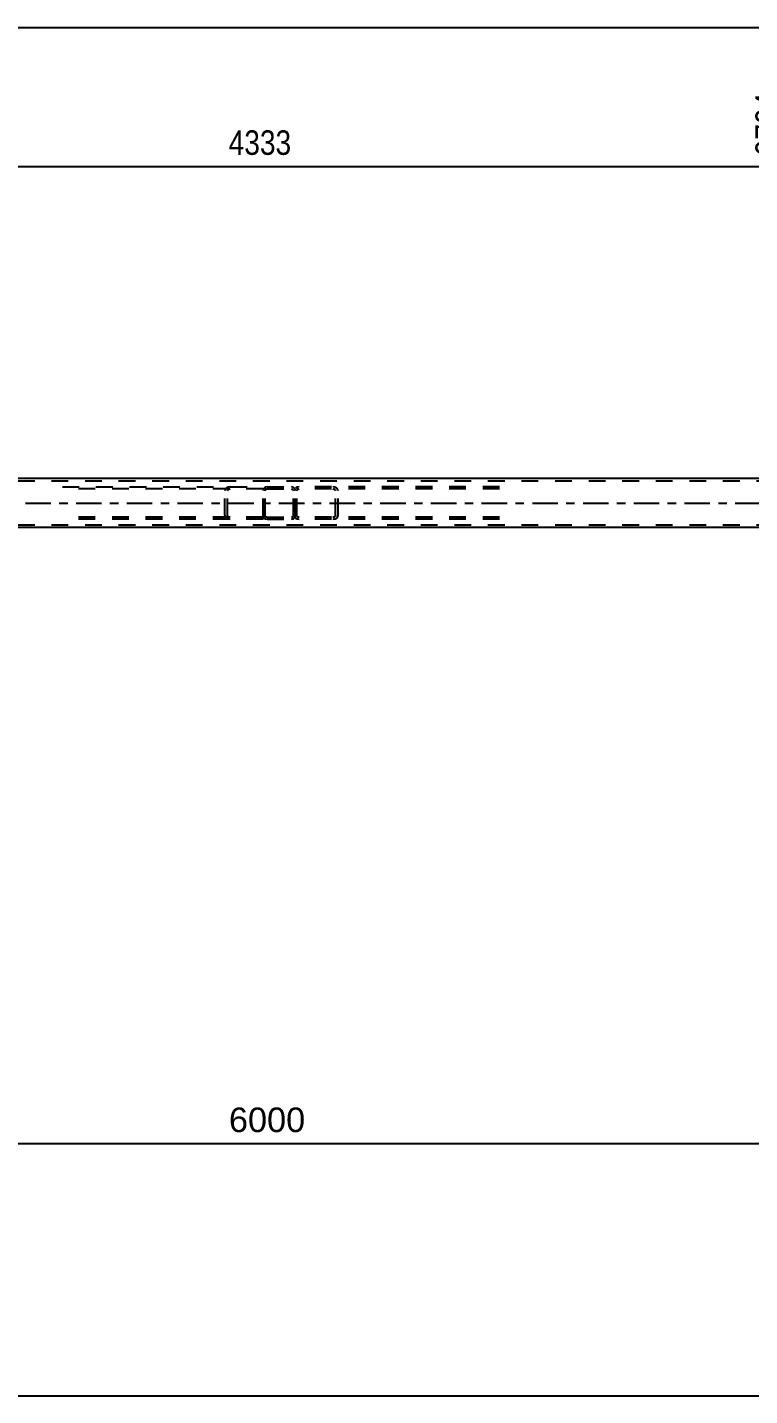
# Model space of a CAD drawing. Header units: millimetres. Extents: x -2250 to 594, y 0 to 1057.
# Drawn here: x -987.8 to -903.5, y 749 to 908.8 of the extents above; entities that cross this region are included whole.
import ezdxf

# ---------------------------------------------------------------- set-up
doc = ezdxf.new("R2010")
doc.units = ezdxf.units.MM
doc.linetypes.add('DXK_LINE_DOT2', pattern=[3.9198, 1.9599, -1.9599])
doc.linetypes.add('DXK_LINE_DOT3', pattern=[5.9187, 2.979, -0.9799, 0.9799, -0.9799])
doc.styles.add('Arial', font='ARIAL.TTF', dxfattribs={"height": 0.2})
doc.styles.add('Arial Narrow', font='ARIALN.TTF', dxfattribs={"height": 0.2})

# ---------------------------------------------------------------- blocks, each defined once
blk = doc.blocks.new('Part-761553754-4524 - 4377')
at = {"color": 7, "linetype": 'DXK_LINE_DOT2'}
for p, q in [((-983.74, 855.11), (-960.31, 855.11)), ((-960.31, 854.88), (-983.74, 854.88)), ((-964.73, 854.83), (-964.78, 854.65)), ((-964.78, 851.8), (-964.78, 854.65)), ((-964.46, 854.65), (-964.44, 854.74)), ((-964.46, 851.8), (-964.46, 854.65)), ((-964.15, 855.11), (-964.39, 855.08)), ((-964.27, 854.87), (-964.15, 854.88)), ((-960.31, 851.34), (-960.31, 855.11)), ((-960.31, 851.57), (-983.74, 851.57)), ((-964.78, 851.8), (-964.73, 851.62)), ((-964.44, 851.71), (-964.46, 851.8)), ((-964.39, 851.38), (-964.15, 851.34)), ((-964.15, 851.57), (-964.27, 851.59)), ((-960.31, 851.34), (-983.74, 851.34))]:
    blk.add_line(p, q, dxfattribs=at)
for centre, radius, start, end in [((-964.25, 854.52), 0.574, 104.5215, 147.5375), ((-964.2, 854.59), 0.287, 104.5215, 147.5375), ((-964.25, 851.93), 0.574, 212.4625, 255.4785), ((-964.2, 851.86), 0.287, 212.4625, 255.4785)]:
    blk.add_arc(centre, radius, start, end, dxfattribs=at)
blk = doc.blocks.new('Part-761553754-4569 - 4377')
at = {"color": 7, "linetype": 'DXK_LINE_DOT2'}
for p, q in [((-960.28, 854.83), (-960.31, 854.65)), ((-960.31, 851.8), (-960.31, 854.65)), ((-960.08, 854.65), (-960.07, 854.74)), ((-960.08, 851.8), (-960.08, 854.65)), ((-959.85, 855.11), (-960.03, 855.08)), ((-959.94, 854.87), (-959.85, 854.88)), ((-959.85, 855.11), (-957, 855.11)), ((-959.85, 854.88), (-957, 854.88)), ((-956.82, 855.08), (-957, 855.11)), ((-957, 854.88), (-956.91, 854.87)), ((-956.79, 854.74), (-956.77, 854.65)), ((-956.77, 851.8), (-956.77, 854.65)), ((-956.54, 854.65), (-956.58, 854.83)), ((-956.54, 851.8), (-956.54, 854.65)), ((-960.31, 851.8), (-960.28, 851.62)), ((-960.07, 851.71), (-960.08, 851.8)), ((-960.03, 851.38), (-959.85, 851.34)), ((-959.85, 851.57), (-959.94, 851.59)), ((-959.85, 851.57), (-957, 851.57)), ((-956.91, 851.59), (-957, 851.57)), ((-957, 851.34), (-956.82, 851.38)), ((-956.77, 851.8), (-956.79, 851.71)), ((-956.58, 851.62), (-956.54, 851.8)), ((-959.85, 851.34), (-957, 851.34))]:
    blk.add_line(p, q, dxfattribs=at)
for centre, radius, start, end in [((-959.85, 854.65), 0.457, 112.5, 157.5), ((-959.85, 854.65), 0.229, 112.5, 157.5), ((-957, 854.65), 0.229, 22.5, 67.5), ((-957, 854.65), 0.457, 22.5, 67.5), ((-959.85, 851.8), 0.457, 202.5, 247.5), ((-959.85, 851.8), 0.229, 202.5, 247.5), ((-957, 851.8), 0.229, 292.5, 337.5), ((-957, 851.8), 0.457, 292.5, 337.5)]:
    blk.add_arc(centre, radius, start, end, dxfattribs=at)
blk = doc.blocks.new('Part-761553754-4579 - 4377')
at = {"color": 7, "linetype": 'DXK_LINE_DOT2'}
for p, q in [((-956.52, 854.98), (-956.54, 854.96)), ((-956.54, 851.49), (-956.54, 854.96)), ((-956.32, 855.08), (-956.52, 854.98)), ((-956.39, 854.65), (-956.37, 854.74)), ((-956.39, 851.8), (-956.39, 854.65)), ((-956.08, 855.11), (-956.32, 855.08)), ((-956.2, 854.87), (-956.08, 854.88)), ((-932.71, 855.11), (-956.08, 855.11)), ((-932.71, 854.88), (-956.08, 854.88)), ((-951.93, 855.08), (-952.17, 855.11)), ((-952.17, 854.88), (-952.05, 854.87)), ((-951.88, 854.74), (-951.85, 854.65)), ((-951.85, 851.8), (-951.85, 854.65)), ((-951.54, 854.65), (-951.59, 854.83)), ((-951.54, 851.8), (-951.54, 854.65)), ((-956.54, 851.49), (-956.52, 851.47)), ((-956.52, 851.47), (-956.32, 851.38)), ((-956.37, 851.71), (-956.39, 851.8)), ((-956.32, 851.38), (-956.08, 851.34)), ((-956.08, 851.57), (-956.2, 851.59)), ((-932.71, 851.57), (-956.08, 851.57)), ((-952.05, 851.59), (-952.17, 851.57)), ((-952.17, 851.34), (-951.93, 851.38)), ((-951.85, 851.8), (-951.88, 851.71)), ((-951.59, 851.62), (-951.54, 851.8)), ((-932.71, 851.34), (-956.08, 851.34))]:
    blk.add_line(p, q, dxfattribs=at)
for centre, radius, start, end in [((-956.13, 854.59), 0.286, 104.588, 147.6416), ((-952.12, 854.59), 0.286, 32.3584, 75.412), ((-952.07, 854.52), 0.572, 32.3584, 75.412), ((-956.13, 851.86), 0.286, 212.3584, 255.412), ((-952.12, 851.86), 0.286, 284.588, 327.6416), ((-952.07, 851.93), 0.572, 284.588, 327.6416)]:
    blk.add_arc(centre, radius, start, end, dxfattribs=at)
blk = doc.blocks.new('Part-761553754-4608 - 4377')
at = {"color": 7, "linetype": 'DXK_LINE_DOT2'}
for p, q in [((-477.4, 855.8), (-1136.03, 855.8)), ((-477.4, 850.65), (-1136.03, 850.65))]:
    blk.add_line(p, q, dxfattribs=at)
at = {"color": 2, "linetype": 'Continuous'}
for p, q in [((-898.77, 856.08), (-1017.8, 856.08)), ((-874.14, 850.37), (-1042.71, 850.37))]:
    blk.add_line(p, q, dxfattribs=at)
at = {"color": 7, "linetype": 'DXK_LINE_DOT3'}
blk.add_line((-1136.03, 853.23), (-477.4, 853.23), dxfattribs=at)
blk = doc.blocks.new('StraightDimension-761553754-5109 - 4377')
at = {"color": 7, "linetype": 'Continuous'}
for p, q in [((-1022.58, 859.67), (-1022.58, 901.14)), ((-898.77, 857.08), (-898.77, 901.14)), ((-1021.08, 893.13), (-1024.08, 891.93)), ((-900.27, 891.93), (-897.27, 893.13)), ((-1022.58, 892.53), (-898.77, 892.53))]:
    blk.add_line(p, q, dxfattribs=at)
at = {"color": 0, "linetype": 'Continuous'}
blk.add_wipeout([(-899.37, 901.74), (-903.57, 901.74), (-903.57, 893.23), (-899.37, 893.23)], dxfattribs=at)
at = {"color": 0}
blk.add_wipeout([(-956.41, 893.28), (-956.41, 897.48), (-964.93, 897.48), (-964.93, 893.28)], dxfattribs=at)
at = {"color": 3, "linetype": 'Continuous', "style": 'Arial Narrow'}
blk.add_text('9704', height=2.863, rotation=90.0002, dxfattribs=at).set_placement((-899.97, 893.83))
at = {"color": 3, "style": 'Arial Narrow'}
blk.add_text('4333', height=2.863, dxfattribs=at).set_placement((-964.33, 893.88))
blk = doc.blocks.new('StraightDimension-761553754-4870 - 4377')
at = {"color": 7, "linetype": 'Continuous'}
blk.add_line((-1144.55, 749.03), (-468.87, 749.03), dxfattribs=at)
blk = doc.blocks.new('StraightDimension-761553754-4905 - 4377')
at = {"color": 7, "linetype": 'Continuous'}
blk.add_line((-1143.84, 908.76), (-469.59, 908.76), dxfattribs=at)
blk = doc.blocks.new('StraightDimension-761553754-5037 - 4377')
at = {"color": 7, "linetype": 'Continuous'}
blk.add_line((-1045.57, 778.45), (-874.14, 778.45), dxfattribs=at)
at = {"color": 0}
blk.add_wipeout([(-954.81, 779.2), (-954.81, 783.4), (-964.9, 783.4), (-964.9, 779.2)], dxfattribs=at)
at = {"color": 3, "style": 'Arial'}
blk.add_text('6000', height=2.865, dxfattribs=at).set_placement((-964.3, 779.8))

msp = doc.modelspace()

# ---------------------------------------------------------------- block references
for name in ['StraightDimension-761553754-5109 - 4377', 'Part-761553754-4608 - 4377', 'Part-761553754-4524 - 4377', 'Part-761553754-4569 - 4377', 'Part-761553754-4579 - 4377', 'StraightDimension-761553754-4870 - 4377']:
    msp.add_blockref(name, (0, 0))

# ---------------------------------------------------------------- next in the draw order: block references
for name in ['StraightDimension-761553754-4905 - 4377', 'StraightDimension-761553754-5037 - 4377']:
    msp.add_blockref(name, (0, 0))

doc.saveas('drawing.dxf')
